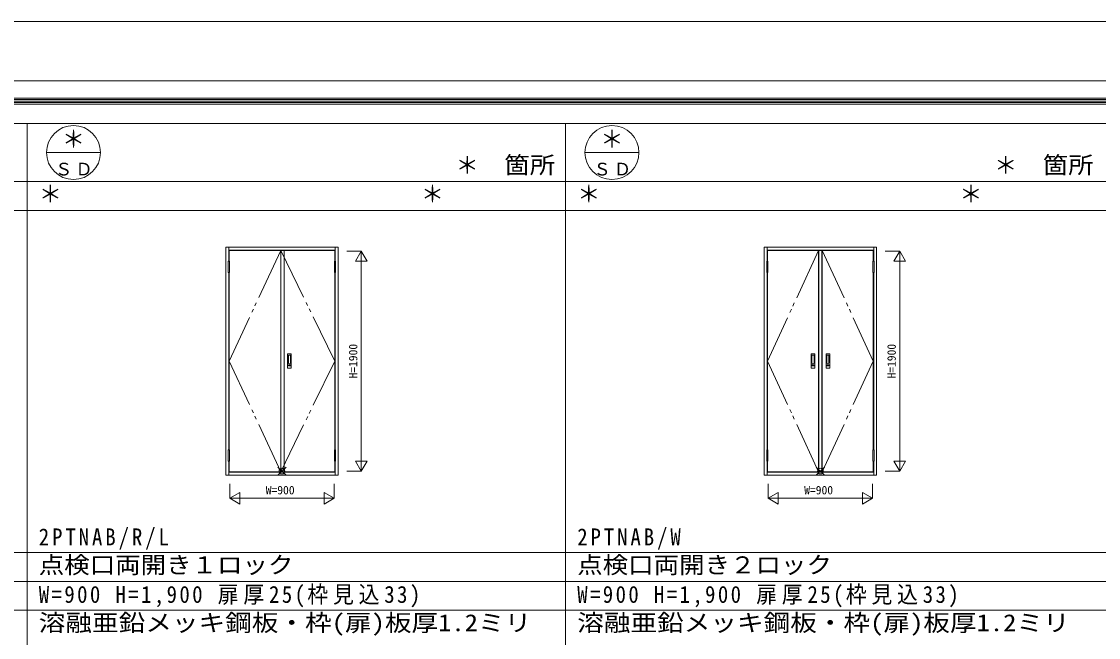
# Model space of a CAD drawing. Units: millimetres, scale not verified. Extents: x -14862 to 14850, y -10512 to 10500.
# Drawn here: x -49 to 9251, y 5178 to 10500 of the extents above; entities that cross this region are included whole.
import ezdxf
from ezdxf.enums import TextEntityAlignment as Align

# ---------------------------------------------------------------- set-up
doc = ezdxf.new("R2010")
doc.units = ezdxf.units.MM
doc.header["$LTSCALE"] = 50
doc.linetypes.add('DOUBLE_CHAIN2', pattern=[12.8, 9, -1, 0.6, -0.6, 0.6, -1])
doc.layers.add('0-0_0', color=7, linetype='Continuous')
for name, color, linetype, lineweight in [('0-1_USER1', 7, 'Continuous', 9), ('0-3_YKK_11', 7, 'Continuous', 9), ('0-4_YKK_12', 2, 'Continuous', 9), ('0-5_YSS_K', 4, 'Continuous', 9), ('0-6_YKK_13', 3, 'Continuous', 9)]:
    doc.layers.add(name, color=color, linetype=linetype, lineweight=lineweight)
doc.styles.add('ＭＳ ゴシック', font='')
doc.styles.get('ＭＳ ゴシック').set_extended_font_data('MS Gothic')

msp = doc.modelspace()

# ---------------------------------------------------------------- linework, layer by layer
at = {"layer": '0-1_USER1'}
for p, q in [((-14850, 10500), (14850, 10500)), ((-14340.23, 9987.41), (14340.79, 9987.41)), ((-14190.23, 9837.97), (14190.23, 9837.97)), ((-14177.82, 9825.57), (14177.82, 9825.57)), ((-14164.85, 9812.59), (14165.42, 9812.59)), ((-14152.44, 9799.62), (14152.45, 9799.62)), ((-14140.04, 9787.22), (14140.04, 9787.22)), ((-13949.96, 9617.94), (13950.04, 9617.94)), ((0.04, -8247.06), (0.04, 9617.94)), ((4650.04, -8247.06), (4650.04, 9617.94)), ((166.71, 9367.94), (633.37, 9367.94)), ((4816.7, 9367.94), (5283.37, 9367.94)), ((-13949.96, 9117.94), (13950.04, 9117.94)), ((-13949.96, 8867.94), (13950.04, 8867.94)), ((-13949.96, 5912.94), (13950.04, 5912.94)), ((-13949.96, 5662.94), (13950.04, 5662.94)), ((-13949.96, 5412.94), (13950.04, 5412.94))]:
    msp.add_line(p, q, dxfattribs=at)
for centre in [(400.04, 9367.94), (5050.04, 9367.94)]:
    msp.add_circle(centre, 233.33, dxfattribs=at)
at = {"layer": '0-3_YKK_11'}
for p, q in [((2164.68, 6580.08), (2235.4, 6650.79)), ((2164.68, 6650.79), (2235.4, 6580.08)), ((6814.68, 6580.08), (6885.4, 6650.79)), ((6814.68, 6650.79), (6885.4, 6580.08))]:
    msp.add_line(p, q, dxfattribs=at)
for centre in [(2200.04, 6615.43), (6850.04, 6615.43)]:
    msp.add_circle(centre, 25, dxfattribs=at)
at = {"layer": '0-4_YKK_12'}
for p, q in [((2760.04, 8515.44), (2885.04, 8515.44)), ((2885.04, 8515.44), (2885.04, 6615.43)), ((7535.04, 8515.44), (7535.04, 6615.43)), ((7485.04, 6702.04), (7585.04, 6702.04)), ((7585.04, 6702.04), (7535.04, 6615.43)), ((2760.04, 6615.43), (2885.04, 6615.43)), ((1750.04, 6505.44), (1750.04, 6380.44)), ((1750.04, 6380.44), (1836.64, 6430.44)), ((1836.64, 6430.44), (1836.64, 6330.44)), ((2650.04, 6380.44), (2563.44, 6430.44)), ((2563.44, 6430.44), (2563.44, 6330.44)), ((2650.04, 6505.44), (2650.04, 6380.44)), ((6400.04, 6505.44), (6400.04, 6380.44)), ((6400.04, 6380.44), (6486.64, 6430.44)), ((7300.04, 6380.44), (7213.44, 6430.44)), ((7213.44, 6430.44), (7213.44, 6330.44)), ((7300.04, 6505.44), (7300.04, 6380.44)), ((2563.44, 6330.44), (2650.04, 6380.44)), ((6400.04, 6380.44), (7300.04, 6380.44)), ((7213.44, 6330.44), (7300.04, 6380.44))]:
    msp.add_line(p, q, dxfattribs=at)
for points in [[(2835.04, 8428.83), (2935.04, 8428.83), (2885.04, 8515.44)], [(2835.04, 6702.04), (2935.04, 6702.04), (2885.04, 6615.43)]]:
    msp.add_lwpolyline(points, close=True, dxfattribs=at)
for points in [[(7410.04, 8515.44), (7535.04, 8515.44), (7485.04, 8428.83), (7585.04, 8428.83), (7535.04, 8515.44)], [(7410.04, 6615.43), (7535.04, 6615.43), (7485.04, 6702.04)], [(6486.64, 6430.44), (6486.64, 6330.44), (6400.04, 6380.44)], [(1836.64, 6330.44), (1750.04, 6380.44), (2650.04, 6380.44)]]:
    msp.add_lwpolyline(points, dxfattribs=at)
at = {"layer": '0-5_YSS_K'}
for p, q in [((1715.04, 8550.44), (2685.04, 8550.44)), ((1715.04, 8550.44), (1715.04, 6580.44)), ((1740.04, 8550.44), (1740.04, 8430.44)), ((1740.04, 8525.44), (2660.04, 8525.44)), ((1744.04, 8522.43), (2656.04, 8522.43)), ((1744.04, 8522.43), (1744.04, 8430.44)), ((2190.04, 8522.43), (2190.04, 6610.44)), ((2218.04, 8522.43), (2218.04, 6610.44)), ((2656.04, 8522.43), (2656.04, 8430.44)), ((2660.04, 8550.44), (2660.04, 8430.44)), ((2685.04, 8550.44), (2685.04, 6580.44)), ((6365.04, 8550.44), (6365.04, 6580.44)), ((6365.04, 8550.44), (7335.04, 8550.44)), ((6390.04, 8550.44), (6390.04, 8430.44)), ((6390.04, 8525.44), (7310.04, 8525.44)), ((6394.04, 8522.43), (7306.04, 8522.43)), ((6394.04, 8522.43), (6394.04, 8430.44)), ((6833.54, 8522.43), (6833.54, 6610.44)), ((6837.54, 8522.43), (6837.54, 6610.44)), ((6862.54, 8522.43), (6862.54, 6610.44)), ((6866.54, 8522.43), (6866.54, 6610.44)), ((7306.04, 8522.43), (7306.04, 8430.44)), ((7310.04, 8550.44), (7310.04, 8430.44)), ((7335.04, 8550.44), (7335.04, 6580.44)), ((1740.04, 8330.44), (1740.04, 6800.44)), ((1744.04, 8330.44), (1744.04, 6800.44)), ((2656.04, 8330.44), (2656.04, 6800.44)), ((2660.04, 8330.44), (2660.04, 6800.44)), ((6390.04, 8330.44), (6390.04, 6800.44)), ((6394.04, 8330.44), (6394.04, 6800.44)), ((7306.04, 8330.44), (7306.04, 6800.44)), ((7310.04, 8330.44), (7310.04, 6800.44)), ((1740.04, 6700.44), (1740.04, 6580.44)), ((1744.04, 6700.44), (1744.04, 6610.44)), ((2656.04, 6700.44), (2656.04, 6610.44)), ((2660.04, 6700.44), (2660.04, 6580.44)), ((6390.04, 6700.44), (6390.04, 6580.44)), ((6394.04, 6700.44), (6394.04, 6610.44)), ((7306.04, 6700.44), (7306.04, 6610.44)), ((7310.04, 6700.44), (7310.04, 6580.44)), ((1740.04, 6605.44), (2660.04, 6605.44)), ((1744.04, 6610.44), (2656.04, 6610.44)), ((6390.04, 6605.44), (7310.04, 6605.44)), ((6394.04, 6610.44), (7306.04, 6610.44)), ((1715.04, 6580.44), (2685.04, 6580.44)), ((6365.04, 6580.44), (7335.04, 6580.44))]:
    msp.add_line(p, q, dxfattribs=at)
at = {"layer": '0-5_YSS_K', "linetype": 'DOUBLE_CHAIN2'}
for p, q in [((2190.04, 8522.43), (1744.04, 7565.44)), ((2190.04, 8522.43), (2656.04, 7565.44)), ((6833.54, 8522.43), (6394.04, 7565.44)), ((6866.54, 8522.43), (7306.04, 7565.44)), ((2190.04, 6610.44), (1744.04, 7565.44)), ((2190.04, 6610.44), (2656.04, 7565.44)), ((6833.54, 6610.44), (6394.04, 7565.44)), ((6866.54, 6610.44), (7306.04, 7565.44))]:
    msp.add_line(p, q, dxfattribs=at)
at = {"layer": '0-6_YKK_13'}
for p, q in [((1737.04, 8430.44), (1737.04, 8330.44)), ((1737.04, 8430.44), (1747.04, 8430.44)), ((1747.04, 8430.44), (1747.04, 8330.44)), ((2653.04, 8430.44), (2653.04, 8330.44)), ((2653.04, 8430.44), (2663.04, 8430.44)), ((2663.04, 8430.44), (2663.04, 8330.44)), ((6387.04, 8430.44), (6397.04, 8430.44)), ((6387.04, 8430.44), (6387.04, 8330.44)), ((6397.04, 8430.44), (6397.04, 8330.44)), ((7303.04, 8430.44), (7313.04, 8430.44)), ((7303.04, 8430.44), (7303.04, 8330.44)), ((7313.04, 8430.44), (7313.04, 8330.44)), ((1737.04, 8330.44), (1747.04, 8330.44)), ((2653.04, 8330.44), (2663.04, 8330.44)), ((6387.04, 8330.44), (6397.04, 8330.44)), ((7303.04, 8330.44), (7313.04, 8330.44)), ((2249.04, 7628.94), (2249.04, 7503.94)), ((2249.04, 7628.94), (2280.29, 7628.94)), ((2280.29, 7503.94), (2280.29, 7628.94)), ((6801.04, 7628.94), (6769.79, 7628.94)), ((6769.79, 7503.94), (6769.79, 7628.94)), ((6801.04, 7628.94), (6801.04, 7503.94)), ((6899.04, 7628.94), (6930.29, 7628.94)), ((6899.04, 7628.94), (6899.04, 7503.94)), ((6930.29, 7503.94), (6930.29, 7628.94)), ((2255.29, 7616.44), (2274.04, 7616.44)), ((2255.29, 7616.44), (2255.29, 7550.81)), ((2260.24, 7533.58), (2269.09, 7533.58)), ((2274.04, 7616.44), (2274.04, 7550.81)), ((6794.79, 7616.44), (6776.04, 7616.44)), ((6776.04, 7616.44), (6776.04, 7550.81)), ((6789.84, 7533.58), (6780.99, 7533.58)), ((6794.79, 7616.44), (6794.79, 7550.81)), ((6905.29, 7616.44), (6924.04, 7616.44)), ((6905.29, 7616.44), (6905.29, 7550.81)), ((6910.24, 7533.58), (6919.09, 7533.58)), ((6924.04, 7616.44), (6924.04, 7550.81)), ((2249.04, 7503.94), (2280.29, 7503.94)), ((2260.24, 7523.68), (2269.09, 7523.68)), ((6801.04, 7503.94), (6769.79, 7503.94)), ((6789.84, 7523.68), (6780.99, 7523.68)), ((6899.04, 7503.94), (6930.29, 7503.94)), ((6910.24, 7523.68), (6919.09, 7523.68)), ((1737.04, 6800.44), (1737.04, 6700.44)), ((1737.04, 6800.44), (1747.04, 6800.44)), ((1747.04, 6800.44), (1747.04, 6700.44)), ((2653.04, 6800.44), (2653.04, 6700.44)), ((2653.04, 6800.44), (2663.04, 6800.44)), ((2663.04, 6800.44), (2663.04, 6700.44)), ((6387.04, 6800.44), (6397.04, 6800.44)), ((6387.04, 6800.44), (6387.04, 6700.44)), ((6397.04, 6800.44), (6397.04, 6700.44)), ((7303.04, 6800.44), (7313.04, 6800.44)), ((7303.04, 6800.44), (7303.04, 6700.44)), ((7313.04, 6800.44), (7313.04, 6700.44)), ((1737.04, 6700.44), (1747.04, 6700.44)), ((2653.04, 6700.44), (2663.04, 6700.44)), ((6387.04, 6700.44), (6397.04, 6700.44)), ((7303.04, 6700.44), (7313.04, 6700.44))]:
    msp.add_line(p, q, dxfattribs=at)
for centre, radius, start, end in [((2264.66, 7550.81), 9.38, 180, 0), ((2260.24, 7528.63), 4.95, 90, 270), ((2269.09, 7528.63), 4.95, 269.99998, 90), ((6785.41, 7550.81), 9.38, 180, 359.99998), ((6780.99, 7528.63), 4.95, 89.99998, 270), ((6789.84, 7528.63), 4.95, 269.99998, 89.99998), ((6914.66, 7550.81), 9.38, 180, 0), ((6910.24, 7528.63), 4.95, 90, 270), ((6919.09, 7528.63), 4.95, 269.99998, 90)]:
    msp.add_arc(centre, radius, start, end, dxfattribs=at)

# ---------------------------------------------------------------- texts
at = {"layer": '0-0_0', "style": 'ＭＳ ゴシック'}
for p in [(300.04, 9367.94), (4950.04, 9367.94), (3700.04, 9142.94), (8350.04, 9142.94), (100.04, 8892.94), (3400.04, 8892.94), (4750.04, 8892.94), (8050.04, 8892.94)]:
    msp.add_text('＊', height=146.6, dxfattribs=at).set_placement(p, align=Align.BOTTOM_LEFT)
for s, width, p in [('点検口両開き１ロック', 1.1, (100.04, 5687.94)), ('点検口両開き２ロック', 1.1, (4750.04, 5687.94)), ('溶融亜鉛メッキ鋼板・枠(扉)板厚1.2ミリ', 1.15, (100.04, 5187.94)), ('溶融亜鉛メッキ鋼板・枠(扉)板厚1.2ミリ', 1.15, (4750.04, 5187.94))]:
    msp.add_text(s, height=146.6, dxfattribs=dict(at, width=width)).set_placement(p, align=Align.BOTTOM_LEFT)
at = {"layer": '0-0_0', "char_height": 146.6, "attachment_point": 7, "style": 'ＭＳ ゴシック'}
for s, insert in [('\\T1.28;\\W0.9;2PTNAB/R/L', (100.04, 5937.94)), ('\\T1.28;\\W0.9;2PTNAB/W', (4750.04, 5937.94)), ('\\T1.23;\\W0.9;W=900\\~H=1,900\\~扉厚25(枠見込33)', (100.04, 5437.94)), ('\\T1.23;\\W0.9;W=900\\~H=1,900\\~扉厚25(枠見込33)', (4750.04, 5437.94))]:
    msp.add_mtext(s, dxfattribs=dict(at, insert=insert))
at = {"layer": '0-1_USER1', "style": 'ＭＳ ゴシック', "width": 1.1}
for p in [(4120.04, 9142.94), (8770.04, 9142.94)]:
    msp.add_text('箇所', height=146.6, dxfattribs=at).set_placement(p, align=Align.BOTTOM_LEFT)
at = {"layer": '0-1_USER1', "char_height": 110, "attachment_point": 7, "style": 'ＭＳ ゴシック'}
for insert in [(240.04, 9167.94), (4890.04, 9167.94)]:
    msp.add_mtext('\\T1.17;ＳＤ', dxfattribs=dict(at, insert=insert))
at = {"layer": '0-4_YKK_12', "color": 4, "style": 'ＭＳ ゴシック'}
for p in [(2873.04, 7415.44), (7523.04, 7415.44)]:
    msp.add_text('H=1900', height=73.31, rotation=90, dxfattribs=at).set_placement(p, align=Align.BOTTOM_LEFT)
for p in [(2060.04, 6392.44), (6710.04, 6392.44)]:
    msp.add_text('W=900', height=73.31, dxfattribs=at).set_placement(p, align=Align.BOTTOM_LEFT)

doc.saveas('drawing.dxf')
